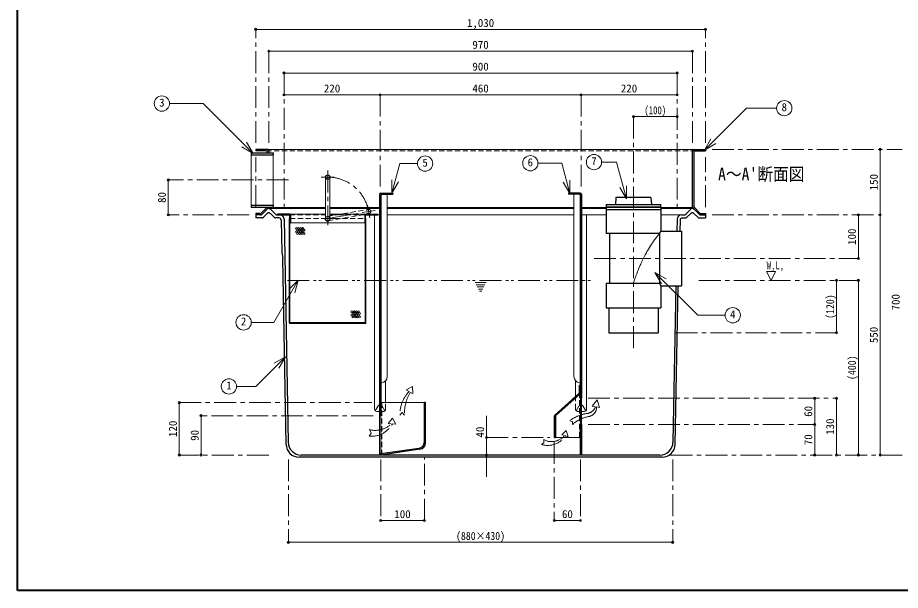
# Model space of a CAD drawing. Units: millimetres at full size, sheet at 1:10. Extents: x -2093 to 1957, y -1409 to 1401.
# Drawn here: x -2093 to -71, y -1409 to -97 of the extents above; entities that cross this region are included whole.
import ezdxf
from ezdxf.enums import TextEntityAlignment as Align

# ---------------------------------------------------------------- set-up
doc = ezdxf.new("R2010")
doc.units = ezdxf.units.MM
doc.header["$LTSCALE"] = 10
doc.header["$PDMODE"] = 32
doc.header["$PDSIZE"] = 5
for name, pattern in [('CHAIN1', [8, 5, -1, 1, -1]), ('DASHED1', [1.8, 1.2, -0.6]), ('DOUBLE_CHAIN1', [8.8, 5, -1, 0.6, -0.6, 0.6, -1])]:
    doc.linetypes.add(name, pattern=pattern)
doc.layers.add('0-0_ﾚｲﾔ1', color=4, linetype='Continuous', lineweight=9)
doc.styles.add('ＭＳ ゴシック', font='')
doc.styles.get('ＭＳ ゴシック').set_extended_font_data('MS Gothic')

msp = doc.modelspace()

# ---------------------------------------------------------------- linework, layer by layer
at = {"layer": '0-0_ﾚｲﾔ1', "color": 1, "lineweight": 40}
for p, q in [((-2092.65, -1408.74), (-2092.65, 1401.26)), ((1957.35, -1408.74), (-2092.65, -1408.74))]:
    msp.add_line(p, q, dxfattribs=at)
at = {"layer": '0-0_ﾚｲﾔ1'}
for p, q in [((-1547.65, -123.74), (-517.65, -123.74)), ((-547.65, -173.74), (-1517.65, -173.74)), ((-1482.65, -223.74), (-582.65, -223.74)), ((-1262.65, -273.74), (-1482.65, -273.74)), ((-802.65, -273.74), (-1262.65, -273.74)), ((-582.65, -273.74), (-802.65, -273.74)), ((-682.65, -323.74), (-582.65, -323.74)), ((-1519.15, -398.74), (-546.15, -398.74)), ((-117.65, -398.74), (-117.65, -548.74)), ((-1747.65, -468.74), (-1747.65, -548.74)), ((-1517.87, -531.5), (-1387.65, -531.5)), ((-1517.65, -533.74), (-1387.65, -533.74)), ((-1377.65, -531.5), (-1263.9, -531.5)), ((-1377.65, -533.74), (-1263.9, -533.74)), ((-1246.4, -531.5), (-818.9, -531.5)), ((-1246.4, -533.74), (-819.65, -533.74)), ((-801.4, -531.5), (-745.15, -531.5)), ((-800.65, -533.74), (-745.15, -533.74)), ((-620.15, -531.5), (-547.42, -531.5)), ((-620.15, -533.74), (-547.65, -533.74)), ((-1469.15, -547.24), (-1387.65, -547.24)), ((-1377.65, -547.24), (-1296.15, -547.24)), ((-1275.24, -993.74), (-1275.24, -548.74)), ((-1267.65, -548.74), (-1263.9, -548.74)), ((-1246.4, -548.74), (-819.65, -548.74)), ((-800.65, -548.74), (-745.15, -548.74)), ((-790.06, -993.74), (-790.06, -548.74)), ((-620.15, -548.74), (-572.83, -548.74)), ((-167.65, -648.74), (-167.65, -548.74)), ((-117.65, -1098.74), (-117.65, -548.74)), ((-1467.65, -567.24), (-1297.65, -567.24)), ((-217.65, -818.74), (-217.65, -698.74)), ((-167.65, -1098.74), (-167.65, -698.74)), ((-1250.06, -978.74), (-1250.06, -928.56)), ((-815.24, -964.62), (-815.24, -928.56)), ((-267.65, -1028.74), (-267.65, -968.74)), ((-217.65, -968.74), (-217.65, -1098.74)), ((-1722.65, -1098.74), (-1722.65, -978.74)), ((-1273.77, -997.28), (-1266.9, -986.12)), ((-791.52, -997.28), (-798.39, -986.12)), ((-1672.65, -1008.74), (-1672.65, -1098.74)), ((-1270.24, -998.74), (-1263.9, -998.74)), ((-1019.15, -1148.74), (-1019.15, -1008.74)), ((-795.06, -998.74), (-801.4, -998.74)), ((-267.65, -1098.74), (-267.65, -1028.74)), ((-1161.4, -1248.74), (-1261.4, -1248.74)), ((-803.9, -1248.74), (-863.9, -1248.74)), ((-1472.65, -1298.74), (-592.65, -1298.74))]:
    msp.add_line(p, q, dxfattribs=at)
at = {"layer": '0-0_ﾚｲﾔ1', "linetype": 'CHAIN1'}
for p, q in [((-1547.65, -383.74), (-1547.65, -123.74)), ((-517.65, -383.74), (-517.65, -123.74)), ((-1517.65, -173.74), (-1517.65, -385.24)), ((-547.65, -173.74), (-547.65, -385.24)), ((-1482.65, -223.74), (-1482.65, -533.74)), ((-582.65, -223.74), (-582.65, -533.74)), ((-1262.65, -273.74), (-1262.65, -488.74)), ((-802.65, -273.74), (-802.65, -488.74)), ((-682.65, -323.74), (-682.65, -853.74)), ((-502.65, -398.74), (-67.65, -398.74)), ((-1547.65, -530.74), (-1547.65, -416.74)), ((-517.65, -530.74), (-517.65, -416.74)), ((-1397.65, -462.24), (-1367.65, -462.24)), ((-1382.65, -447.24), (-1382.65, -572.24)), ((-1472.65, -468.74), (-1747.65, -468.74)), ((-1382.65, -557.24), (-1274.29, -538.33)), ((-1286.48, -555.68), (-1291.64, -526.13)), ((-1562.65, -548.74), (-1747.65, -548.74)), ((-1397.65, -557.24), (-1367.65, -557.24)), ((-502.65, -548.74), (-117.65, -548.74)), ((-772.65, -648.74), (-167.65, -648.74)), ((-532.65, -698.74), (-167.65, -698.74)), ((-586.15, -818.74), (-217.65, -818.74)), ((-786.4, -968.74), (-217.65, -968.74)), ((-1722.65, -978.74), (-1281.4, -978.74)), ((-1278.9, -1008.74), (-1672.65, -1008.74)), ((-786.4, -1028.74), (-267.65, -1028.74)), ((-1019.15, -1058.74), (-873.9, -1058.74)), ((-863.9, -1068.74), (-863.9, -1248.74)), ((-1517.65, -1098.74), (-1722.65, -1098.74)), ((-1472.65, -1108.74), (-1472.65, -1298.74)), ((-1261.4, -1108.74), (-1261.4, -1248.74)), ((-1161.4, -1248.74), (-1161.4, -1103.74)), ((-803.9, -1108.74), (-803.9, -1248.74)), ((-597.65, -1098.74), (-67.65, -1098.74)), ((-592.65, -1108.74), (-592.65, -1298.74))]:
    msp.add_line(p, q, dxfattribs=at)
at = {"layer": '0-0_ﾚｲﾔ1', "color": 7, "lineweight": 18}
for p, q in [((-1744.95, -293.71), (-1668.18, -293.71)), ((-1553.7, -408.19), (-1668.18, -293.71)), ((-1553.7, -408.19), (-1568.7, -382.21)), ((-520.19, -400.51), (-505.19, -374.53)), ((-1553.7, -408.19), (-1579.68, -393.19)), ((-520.19, -400.51), (-494.21, -385.51)), ((-1557.65, -411.24), (-1557.65, -526.24)), ((-1507.65, -526.24), (-1507.65, -411.24)), ((-901.28, -430.41), (-846.81, -430.41)), ((-828.33, -499.39), (-846.81, -430.41)), ((-755.48, -427.76), (-721.22, -427.76)), ((-698.6, -512.18), (-721.22, -427.76)), ((-1387.65, -462.24), (-1387.65, -557.24)), ((-1377.65, -462.24), (-1377.65, -557.24)), ((-1235.72, -498.69), (-1235.72, -468.69)), ((-1235.72, -498.69), (-1220.72, -472.71)), ((-828.33, -499.39), (-843.33, -473.41)), ((-828.33, -499.39), (-828.33, -469.39)), ((-698.6, -512.18), (-698.6, -482.18)), ((-1246.4, -501.24), (-1246.4, -918.74)), ((-818.9, -501.24), (-818.9, -918.74)), ((-698.6, -512.18), (-713.6, -486.2)), ((-633.33, -680.44), (-618.33, -706.42)), ((-633.33, -680.44), (-607.35, -695.44)), ((-377.65, -678.74), (-357.65, -678.74)), ((-367.65, -698.74), (-377.65, -678.74)), ((-367.65, -698.74), (-357.65, -678.74)), ((-1450.46, -698.56), (-1506.08, -794.9)), ((-1450.46, -698.56), (-1471.68, -719.78)), ((-1450.46, -698.56), (-1458.23, -727.54)), ((-1557.73, -794.9), (-1506.08, -794.9)), ((-1479.63, -873.72), (-1547.52, -941.61)), ((-1479.63, -873.72), (-1505.61, -888.72)), ((-1479.63, -873.72), (-1494.63, -899.7)), ((-1591.35, -941.61), (-1547.52, -941.61)), ((-803.9, -1028.74), (-803.9, -968.74)), ((-801.4, -968.74), (-801.4, -1028.74)), ((-1161.4, -978.74), (-1261.4, -978.74)), ((-1263.9, -1098.74), (-1263.9, -1008.74)), ((-1261.4, -1008.74), (-1261.4, -1096.22)), ((-861.4, -1058.74), (-803.9, -1058.74))]:
    msp.add_line(p, q, dxfattribs=at)
at = {"layer": '0-0_ﾚｲﾔ1', "color": 5, "lineweight": 25}
for p, q in [((-1547.65, -398.74), (-1547.65, -401.74)), ((-1519.15, -398.74), (-1547.65, -398.74)), ((-1523.65, -401.74), (-1547.65, -401.74)), ((-1517.65, -400.24), (-1517.65, -406.24)), ((-547.65, -530.37), (-547.65, -400.24)), ((-546.15, -398.74), (-517.65, -398.74)), ((-541.65, -401.74), (-517.65, -401.74)), ((-517.65, -398.74), (-517.65, -401.74)), ((-1557.65, -406.24), (-1507.65, -406.24)), ((-1557.65, -406.24), (-1557.65, -411.24)), ((-1557.65, -411.24), (-1507.65, -411.24)), ((-1520.65, -406.24), (-1520.65, -404.74)), ((-1507.65, -406.24), (-1507.65, -411.24)), ((-544.65, -404.74), (-544.65, -527.92)), ((-1263.9, -501.74), (-1263.9, -1008.74)), ((-1261.4, -504.24), (-1261.4, -1008.74)), ((-1260.9, -498.74), (-1233.9, -498.74)), ((-1258.4, -501.24), (-1233.9, -501.24)), ((-1233.9, -498.74), (-1233.9, -501.24)), ((-831.4, -498.74), (-831.4, -501.24)), ((-804.4, -498.74), (-831.4, -498.74)), ((-806.9, -501.24), (-831.4, -501.24)), ((-803.9, -968.74), (-803.9, -504.24)), ((-801.4, -501.74), (-801.4, -968.74)), ((-745.15, -524.74), (-745.15, -530.24)), ((-745.15, -524.74), (-620.15, -524.74)), ((-722.65, -508.74), (-723.65, -524.74)), ((-642.65, -508.74), (-722.65, -508.74)), ((-642.65, -508.74), (-641.65, -524.74)), ((-620.15, -530.24), (-620.15, -524.74)), ((-1557.65, -526.24), (-1507.65, -526.24)), ((-1557.65, -526.24), (-1557.65, -531.24)), ((-1557.65, -531.24), (-1507.65, -531.24)), ((-1533.93, -543.94), (-1522.36, -532.12)), ((-1532.96, -547.24), (-1518.5, -532.47)), ((-1530.02, -554.24), (-1521.22, -545.25)), ((-1502.33, -547.24), (-1514.07, -535.24)), ((-1505.27, -554.24), (-1514.07, -545.25)), ((-1507.65, -526.24), (-1507.65, -531.24)), ((-745.15, -530.24), (-620.15, -530.24)), ((-745.15, -531.24), (-745.15, -591.24)), ((-745.15, -536.24), (-620.15, -536.24)), ((-562.96, -547.24), (-551.22, -535.24)), ((-560.02, -554.24), (-551.22, -545.25)), ((-532.33, -547.24), (-546.79, -532.47)), ((-535.27, -554.24), (-544.07, -545.25)), ((-531.36, -543.94), (-542.93, -532.12)), ((-1547.65, -545.74), (-1547.65, -555.74)), ((-1538.22, -545.74), (-1547.65, -545.74)), ((-1536.54, -548.74), (-1547.65, -548.74)), ((-1533.59, -555.74), (-1547.65, -555.74)), ((-1494.43, -555.74), (-1501.7, -555.74)), ((-1498.76, -548.74), (-1469.9, -548.74)), ((-1497.65, -548.74), (-1497.65, -547.24)), ((-1469.15, -547.24), (-1497.65, -547.24)), ((-1482.47, -558.56), (-1473.18, -1069.29)), ((-1470.15, -557.24), (-1469.15, -557.24)), ((-1470.15, -796.24), (-1470.15, -557.24)), ((-1469.15, -795.74), (-1469.15, -549.49)), ((-1467.65, -548.74), (-1467.65, -567.24)), ((-1297.65, -548.74), (-1297.65, -567.24)), ((-1296.15, -547.24), (-1267.65, -547.24)), ((-1296.15, -795.74), (-1296.15, -549.49)), ((-1296.15, -557.24), (-1295.15, -557.24)), ((-1295.4, -548.74), (-1267.65, -548.74)), ((-1295.15, -796.24), (-1295.15, -557.24)), ((-1267.65, -548.74), (-1267.65, -547.24)), ((-582.83, -558.56), (-583.33, -586.24)), ((-575.86, -560.65), (-576.33, -586.24)), ((-572.83, -548.74), (-566.54, -548.74)), ((-570.86, -555.74), (-563.59, -555.74)), ((-531.7, -555.74), (-517.65, -555.74)), ((-528.76, -548.74), (-517.65, -548.74)), ((-1469.15, -567.24), (-1467.65, -567.24)), ((-1297.65, -567.24), (-1296.15, -567.24)), ((-622.65, -591.24), (-745.15, -591.24)), ((-737.65, -591.24), (-737.65, -706.24)), ((-622.65, -591.24), (-622.65, -706.24)), ((-572.65, -586.24), (-572.65, -711.24)), ((-1478.09, -1074.29), (-1485.83, -648.74)), ((-745.15, -706.24), (-745.15, -761.24)), ((-622.65, -706.24), (-745.15, -706.24)), ((-622.65, -706.24), (-620.15, -711.24)), ((-620.15, -711.24), (-620.15, -761.24)), ((-620.15, -711.24), (-572.65, -711.24)), ((-585.6, -711.24), (-592.11, -1069.29)), ((-587.2, -1074.29), (-580.6, -711.24)), ((-745.15, -761.24), (-620.15, -761.24)), ((-626.15, -761.24), (-626.15, -818.74)), ((-1296.15, -797.24), (-1469.15, -797.24)), ((-1296.65, -796.24), (-1468.65, -796.24)), ((-806.4, -938.74), (-803.9, -938.74)), ((-806.4, -955.39), (-806.4, -938.74)), ((-862.89, -1007.18), (-807.4, -957.63)), ((-860.39, -1008.3), (-804.9, -958.75)), ((-803.9, -968.74), (-801.4, -968.74)), ((-1158.9, -978.74), (-1161.4, -978.74)), ((-1161.4, -1068.62), (-1161.4, -978.74)), ((-1158.9, -1070.78), (-1158.9, -978.74)), ((-1261.4, -1008.74), (-1263.9, -1008.74)), ((-863.9, -1009.41), (-863.9, -1058.74)), ((-861.4, -1010.53), (-861.4, -1058.74)), ((-803.9, -1028.74), (-801.4, -1028.74)), ((-803.9, -1098.74), (-803.9, -1028.74)), ((-801.4, -1028.74), (-801.4, -1098.74)), ((-863.9, -1058.74), (-861.4, -1058.74)), ((-1171.72, -1085.62), (-1261.4, -1098.74)), ((-1174.22, -1083.46), (-1261.33, -1096.21)), ((-617.2, -1103.74), (-1448.1, -1103.74)), ((-622.11, -1098.74), (-1443.19, -1098.74))]:
    msp.add_line(p, q, dxfattribs=at)
at = {"layer": '0-0_ﾚｲﾔ1', "linetype": 'DASHED1'}
for p, q in [((-1523.65, -401.74), (-541.65, -401.74)), ((-1383.51, -552.32), (-1289.92, -535.98)), ((-1469.9, -548.74), (-1387.65, -548.74)), ((-1469.15, -557.24), (-1397.65, -557.24)), ((-1381.79, -562.17), (-1288.2, -545.83)), ((-1377.65, -548.74), (-1295.4, -548.74)), ((-1367.65, -557.24), (-1296.15, -557.24)), ((-815.24, -993.74), (-815.24, -964.62)), ((-806.4, -955.39), (-806.4, -1058.74)), ((-1258.9, -978.74), (-1258.9, -1098.38)), ((-1251.52, -997.28), (-1258.39, -986.12)), ((-1250.06, -993.74), (-1250.06, -978.74)), ((-813.77, -997.28), (-806.9, -986.12)), ((-1255.06, -998.74), (-1263.9, -998.74)), ((-810.24, -998.74), (-801.4, -998.74))]:
    msp.add_line(p, q, dxfattribs=at)
at = {"layer": '0-0_ﾚｲﾔ1', "linetype": 'DOUBLE_CHAIN1'}
for p, q in [((-1474.92, -698.74), (-772.65, -698.74)), ((-1045.15, -703.74), (-1020.15, -703.74)), ((-1042.65, -708.74), (-1022.65, -708.74)), ((-1040.15, -713.74), (-1025.15, -713.74)), ((-1037.65, -718.74), (-1027.65, -718.74)), ((-1035.15, -723.74), (-1030.15, -723.74)), ((-1202.71, -949.58), (-1188.58, -941.56)), ((-1195.83, -953.02), (-1202.71, -949.58)), ((-777.19, -986.82), (-765.72, -972.7)), ((-769.7, -988.48), (-777.19, -986.82)), ((-1217.61, -1007.26), (-1212.26, -1001.15)), ((-1206.53, -1007.64), (-1212.26, -1001.15)), ((-1226.8, -1027.96), (-1234.48, -1014.51)), ((-1234.44, -1027.2), (-1226.8, -1027.96)), ((-828, -1020.19), (-821.89, -1021.82)), ((-821.87, -1028.72), (-821.89, -1021.82)), ((-1287.53, -1055.46), (-1283.17, -1048.56)), ((-1287.15, -1040.57), (-1283.17, -1048.56)), ((-846.48, -1052.17), (-836.33, -1042.91)), ((-892.89, -1074.78), (-887.5, -1070.92)), ((-887.95, -1063.52), (-887.5, -1070.92)), ((-840.21, -1053.98), (-846.48, -1052.17))]:
    msp.add_line(p, q, dxfattribs=at)
at = {"layer": '0-0_ﾚｲﾔ1', "color": 7, "lineweight": 18}
for points in [[(-520.19, -400.51), (-423.93, -304.25), (-354.71, -304.25)], [(-1235.72, -498.69), (-1217.66, -431.29), (-1177.21, -431.29)], [(-633.33, -680.44), (-535.12, -778.65), (-472.83, -778.65)]]:
    msp.add_lwpolyline(points, dxfattribs=at)
at = {"layer": '0-0_ﾚｲﾔ1', "color": 5, "lineweight": 25}
for points in [[(-745.15, -531.24), (-620.15, -531.24), (-620.15, -586.24)], [(-1489.43, -560.65), (-1488.1, -633.74), (-1485.83, -648.74)], [(-527.07, -545.74), (-517.65, -545.74), (-517.65, -555.74)], [(-622.65, -591.24), (-620.15, -586.24), (-572.65, -586.24)], [(-739.15, -761.24), (-739.15, -818.74), (-626.15, -818.74)]]:
    msp.add_lwpolyline(points, dxfattribs=at)
at = {"layer": '0-0_ﾚｲﾔ1'}
msp.add_lwpolyline([(-622.65, -591.24), (-624.12, -593.03), (-626.66, -596.11), (-629.18, -599.21), (-631.67, -602.33), (-634.11, -605.49), (-636.49, -608.69), (-637.84, -610.56), (-639.25, -612.59), (-641.62, -616.14), (-643.92, -619.74), (-646.14, -623.38), (-648.31, -627.06), (-650.42, -630.77), (-651.63, -632.94), (-653.08, -635.57), (-655.54, -640.14), (-657.94, -644.74), (-660.28, -649.37), (-662.56, -654.02), (-664.78, -658.71), (-666.04, -661.44), (-667.29, -664.22), (-669.39, -669.03), (-671.41, -673.87), (-673.36, -678.75), (-675.23, -683.65), (-677, -688.59), (-677.99, -691.47), (-678.45, -692.86), (-679.23, -695.25), (-679.99, -697.64), (-680.74, -700.04), (-681.49, -702.44), (-682.22, -704.85), (-682.65, -706.24)], dxfattribs=at)
at = {"layer": '0-0_ﾚｲﾔ1', "linetype": 'DOUBLE_CHAIN1'}
for points in [[(-1193.54, -955.31), (-1187.43, -957.6), (-1188.58, -941.56)], [(-766.97, -988.48), (-760.13, -989.76), (-765.72, -972.7)], [(-1237.11, -1027.2), (-1244.37, -1026.28), (-1234.48, -1014.51)], [(-838.34, -1054.83), (-831.77, -1057.17), (-836.33, -1042.91)]]:
    msp.add_lwpolyline(points, dxfattribs=at)
at = {"layer": '0-0_ﾚｲﾔ1', "color": 7, "lineweight": 18}
for centre in [(-1762.45, -293.71), (-337.21, -304.25), (-1159.71, -431.29), (-918.78, -430.41), (-772.98, -427.76), (-455.33, -778.65), (-1575.23, -794.9), (-1608.85, -941.61)]:
    msp.add_circle(centre, 17.5, dxfattribs=at)
at = {"layer": '0-0_ﾚｲﾔ1', "color": 5, "lineweight": 25}
msp.add_circle((-1382.65, -462.24), 5, dxfattribs=at)
at = {"layer": '0-0_ﾚｲﾔ1', "linetype": 'DASHED1'}
msp.add_circle((-1289.06, -540.91), 5, dxfattribs=at)
at = {"layer": '0-0_ﾚｲﾔ1'}
for centre in [(-1454.34, -579.56), (-1454.34, -587.56), (-1451.84, -583.56), (-1449.34, -579.56), (-1449.34, -587.56), (-1446.84, -583.56), (-1444.34, -579.56), (-1444.34, -587.56), (-1441.84, -583.56), (-1439.34, -579.56), (-1439.34, -587.56), (-1436.84, -583.56), (-1451.84, -591.56), (-1446.84, -591.56), (-1441.84, -591.56), (-1436.84, -591.56), (-1327.43, -770.44), (-1327.43, -778.44), (-1324.93, -774.44), (-1324.93, -782.44), (-1322.43, -770.44), (-1322.43, -778.44), (-1319.93, -774.44), (-1319.93, -782.44), (-1317.43, -770.44), (-1317.43, -778.44), (-1314.93, -774.44), (-1314.93, -782.44), (-1312.43, -770.44), (-1312.43, -778.44), (-1309.93, -774.44), (-1309.93, -782.44)]:
    msp.add_circle(centre, 2, dxfattribs=at)
at = {"layer": '0-0_ﾚｲﾔ1', "color": 5, "lineweight": 25}
for centre, radius, start, end in [((-1523.65, -404.74), 3, 0, 90), ((-1519.15, -400.24), 1.5, 0, 90), ((-546.15, -400.24), 1.5, 90, 180), ((-541.65, -404.74), 3, 90, 180), ((-1260.9, -501.74), 3, 90, 180), ((-1258.4, -504.24), 3, 90, 180), ((-806.9, -504.24), 3, 0, 90), ((-804.4, -501.74), 3, 0, 90), ((-1538.22, -539.74), 6, 270, 315.6053), ((-1526.65, -527.92), 6, 315.6053, 326.41185), ((-1517.65, -538.74), 5, 44.3947, 135.6053), ((-1517.65, -548.75), 5, 44.3947, 135.6053), ((-1520.65, -530.37), 3, 315.6053, 343.12039), ((-547.65, -538.74), 5, 44.3947, 135.6053), ((-547.65, -548.75), 5, 44.3947, 135.6053), ((-544.65, -530.37), 3, 180, 224.3947), ((-538.65, -527.92), 6, 180, 224.3947), ((-527.07, -539.74), 6, 224.3947, 270), ((-1536.54, -543.74), 5, 270, 315.6053), ((-1533.59, -550.74), 5, 270, 315.6053), ((-1501.7, -550.74), 5, 224.3947, 270), ((-1498.76, -543.74), 5, 224.3947, 270), ((-1494.43, -560.74), 5, 1.04163, 90), ((-1492.47, -558.74), 10, 1.04163, 90), ((-1469.9, -549.49), 0.75, 0, 90), ((-1469.15, -548.74), 1.5, 0, 90), ((-1296.15, -548.74), 1.5, 90, 180), ((-1295.4, -549.49), 0.75, 90, 180), ((-572.83, -558.74), 10, 90, 178.95837), ((-570.86, -560.74), 5, 90, 178.95837), ((-566.54, -543.74), 5, 270, 315.6053), ((-563.59, -550.74), 5, 270, 315.6053), ((-531.7, -550.74), 5, 224.3947, 270), ((-528.76, -543.74), 5, 224.3947, 270), ((-1469.15, -796.24), 1, 180, 270), ((-1468.65, -795.74), 0.5, 180, 270), ((-1296.65, -795.74), 0.5, 270, 0), ((-1296.15, -796.24), 1, 270, 0), ((-809.4, -955.39), 3, 311.7603, 0), ((-806.9, -956.51), 3, 311.7603, 0), ((-860.9, -1009.41), 3, 131.7603, 180), ((-858.4, -1010.53), 3, 131.7603, 180), ((-1443.19, -1068.74), 30, 181.04163, 270), ((-1176.4, -1068.62), 15, 278.32565, 0), ((-1173.9, -1070.78), 15, 278.32565, 0), ((-622.11, -1068.74), 30, 270, 358.95837), ((-1448.1, -1073.74), 30, 181.04163, 270), ((-617.2, -1073.74), 30, 270, 358.95837), ((-1260.9, -1099.17), 3, 98.32565, 171.71764)]:
    msp.add_arc(centre, radius, start, end, dxfattribs=at)
at = {"layer": '0-0_ﾚｲﾔ1', "linetype": 'CHAIN1'}
msp.add_arc((-1382.65, -557.24), 95, 9.90103, 90, dxfattribs=at)
at = {"layer": '0-0_ﾚｲﾔ1', "linetype": 'DASHED1'}
for centre, radius, start, end in [((-1382.65, -557.24), 6, 180, 0), ((-1382.65, -557.24), 5, 0, 180), ((-1262.65, -988.74), 5, 31.61007, 104.47751), ((-802.65, -988.74), 5, 75.52249, 148.38993), ((-1255.06, -993.74), 5, 270, 0), ((-810.24, -993.74), 5, 180, 270)]:
    msp.add_arc(centre, radius, start, end, dxfattribs=at)
at = {"layer": '0-0_ﾚｲﾔ1', "color": 7, "lineweight": 18}
for centre, radius, start, end in [((-1382.65, -557.24), 5, 180, 0), ((-1261.4, -918.74), 15, 279.59407, 0), ((-803.9, -918.74), 15, 180, 260.40593), ((-1258.4, -936.49), 3, 99.59407, 180), ((-806.9, -936.49), 3, 0, 80.40593)]:
    msp.add_arc(centre, radius, start, end, dxfattribs=at)
at = {"layer": '0-0_ﾚｲﾔ1', "linetype": 'DOUBLE_CHAIN1'}
for centre, radius, start, end in [((-1140.68, -1006.65), 76.93, 135.80346, 180.45465), ((-1119.75, -1001.4), 87, 148.01161, 184.1128), ((-792.28, -979.79), 24.2, 283.14613, 338.95284), ((-788.87, -989.04), 21.91, 284.20956, 1.46733), ((-777.83, -1084.14), 81.28, 96.31627, 128.11619), ((-771.11, -1085.22), 75.95, 99.38505, 131.93483), ((-1282.35, -1001.2), 54.51, 264.54319, 331.51617), ((-1273.79, -990.23), 52.08, 255.14126, 314.77601), ((-879.04, -1028.09), 48.7, 253.46971, 326.69764), ((-869.83, -1030), 38.11, 241.61478, 321.00508)]:
    msp.add_arc(centre, radius, start, end, dxfattribs=at)
at = {"layer": '0-0_ﾚｲﾔ1'}
for centre, start, end in [((-1262.65, -988.74), 104.47751, 148.38993), ((-802.65, -988.74), 31.61007, 75.52249), ((-1270.24, -993.74), 180, 270), ((-795.06, -993.74), 270, 0)]:
    msp.add_arc(centre, 5, start, end, dxfattribs=at)
at = {"layer": '0-0_ﾚｲﾔ1', "color": 1}
for p in [(-1547.65, -123.74), (-517.65, -123.74), (-1517.65, -173.74), (-547.65, -173.74), (-1482.65, -223.74), (-582.65, -223.74), (-1482.65, -273.74), (-1262.65, -273.74), (-802.65, -273.74), (-582.65, -273.74), (-682.65, -323.74), (-582.65, -323.74), (-117.65, -398.74), (-1747.65, -468.74), (-1747.65, -548.74), (-167.65, -548.74), (-117.65, -548.74), (-167.65, -648.74), (-217.65, -698.74), (-167.65, -698.74), (-217.65, -818.74), (-267.65, -968.74), (-217.65, -968.74), (-1722.65, -978.74), (-1672.65, -1008.74), (-267.65, -1028.74), (-1019.15, -1058.74), (-1722.65, -1098.74), (-1672.65, -1098.74), (-1019.15, -1098.74), (-267.65, -1098.74), (-217.65, -1098.74), (-167.65, -1098.74), (-117.65, -1098.74), (-1261.4, -1248.74), (-1161.4, -1248.74), (-863.9, -1248.74), (-803.9, -1248.74), (-1472.65, -1298.74), (-592.65, -1298.74)]:
    msp.add_point(p, dxfattribs=at)

# ---------------------------------------------------------------- texts
at = {"layer": '0-0_ﾚｲﾔ1', "color": 7, "style": 'ＭＳ ゴシック'}
for s, p in [('1,030', (-1063.9, -123.74)), ('970', (-1051.4, -173.74)), ('900', (-1051.4, -223.74)), ('220', (-1391.4, -273.74)), ('460', (-1051.4, -273.74)), ('220', (-711.4, -273.74)), ('3', (-1768.7, -306.21)), ('8', (-343.46, -316.75)), ('5', (-1165.96, -443.79)), ('6', (-925.03, -442.91)), ('7', (-779.23, -440.26)), ('4', (-461.58, -791.15)), ('2', (-1581.48, -807.4)), ('1', (-1615.1, -954.11)), ('100', (-1230.15, -1248.74)), ('60', (-846.4, -1248.74))]:
    msp.add_text(s, height=18.33, dxfattribs=at).set_placement(p, align=Align.BOTTOM_LEFT)
for s, height, width, p in [('(100)', 18.33, 0.8, (-657.65, -323.74)), ("A～A'断面図", 29.33, 0.9, (-488.9, -478.74)), ('W,L,', 18.33, 0.8, (-377.65, -678.74)), ('(880×430)', 18.33, 0.9, (-1088.9, -1298.74))]:
    msp.add_text(s, height=height, dxfattribs=dict(at, width=width)).set_placement(p, align=Align.BOTTOM_LEFT)
for s, p in [('150', (-117.65, -492.49)), ('80', (-1747.65, -521.24)), ('100', (-167.65, -617.49)), ('700', (-67.65, -767.49)), ('550', (-117.65, -842.49)), ('60', (-267.65, -1011.24)), ('120', (-1722.65, -1057.49)), ('130', (-217.65, -1052.49)), ('90', (-1672.65, -1066.24)), ('40', (-1019.15, -1058.74)), ('70', (-267.65, -1076.24))]:
    msp.add_text(s, height=18.33, rotation=90, dxfattribs=at).set_placement(p, align=Align.BOTTOM_LEFT)
at = {"layer": '0-0_ﾚｲﾔ1', "color": 7, "style": 'ＭＳ ゴシック', "width": 0.9}
for s, p in [('(120)', (-217.65, -786.87)), ('(400)', (-167.65, -926.87))]:
    msp.add_text(s, height=18.33, rotation=90, dxfattribs=at).set_placement(p, align=Align.BOTTOM_LEFT)

doc.saveas('drawing.dxf')
